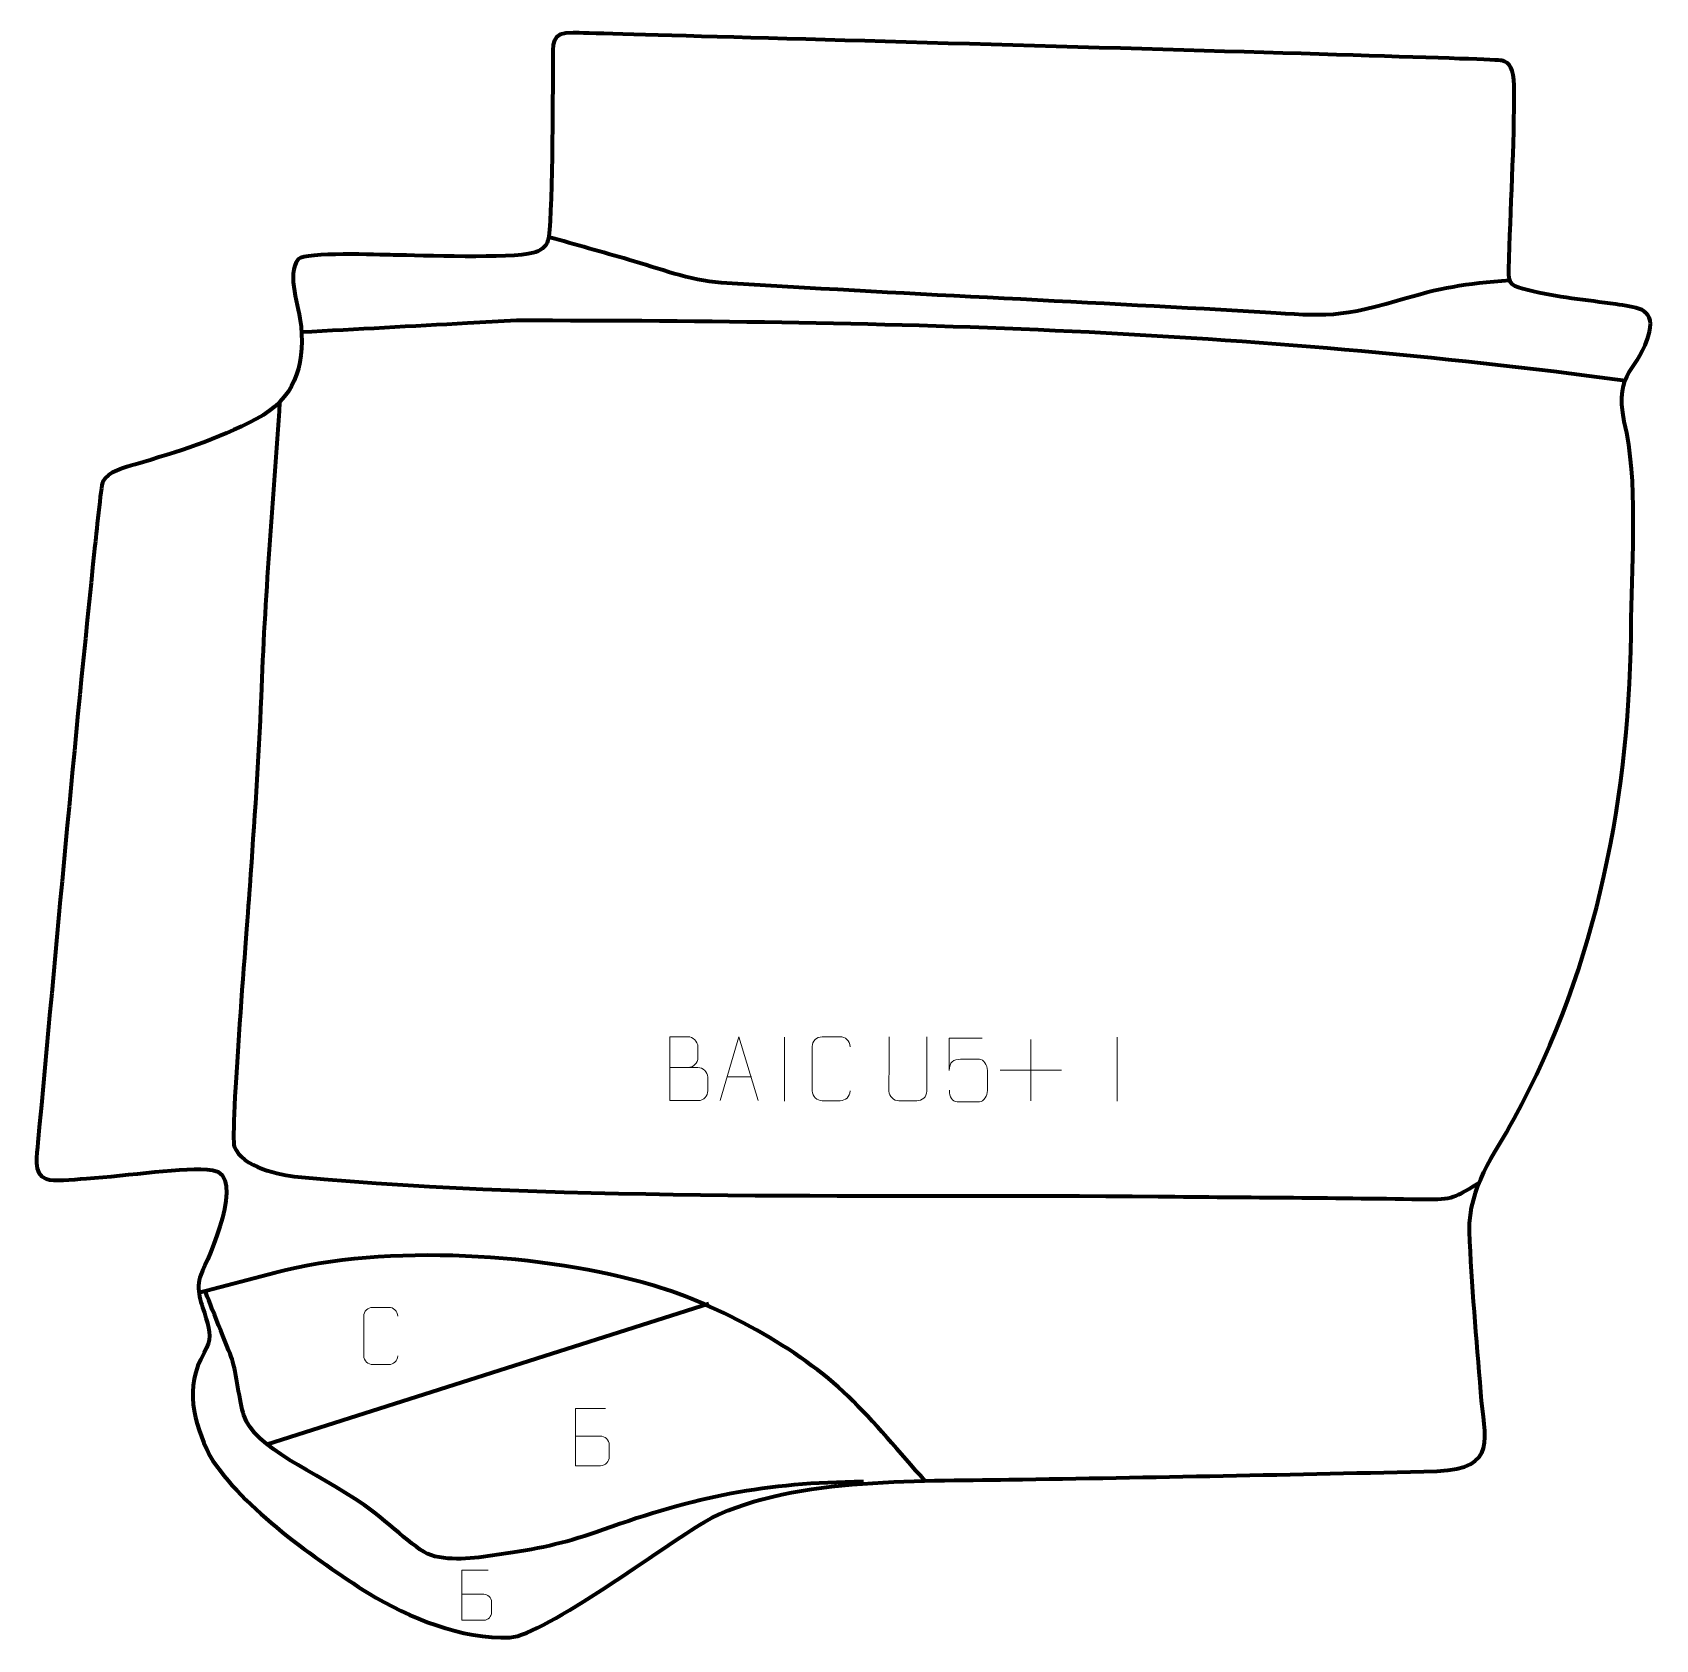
# Model space of a CAD drawing. Header units: millimetres. Extents: x 1190 to 1824, y -1 to 627.
import ezdxf

# ---------------------------------------------------------------- set-up
doc = ezdxf.new("R2010")
doc.units = ezdxf.units.MM
doc.header["$MEASUREMENT"] = 0
doc.layers.add('layer 2', color=7, linetype='Continuous')
doc.layers.add('layer 3', color=7, linetype='Continuous')

msp = doc.modelspace()

# ---------------------------------------------------------------- linework, layer by layer
at = {"layer": 'layer 2', "color": 142, "lineweight": 158}
for points, knots in [([(1767.3859, 529.6183), (1749.4407, 528.3241), (1740.6307, 526.8937), (1723.3145, 521.6995), (1723.3145, 521.6995), (1698.604, 514.2873), (1692.422, 516.0126), (1667.4149, 517.4625), (1667.4149, 517.4625), (1598.0063, 521.4627), (1528.5295, 524.4026), (1459.1471, 528.8174), (1459.1471, 528.8174), (1446.7088, 529.6089), (1434.9547, 534.3712), (1423.0816, 537.7814), (1423.0816, 537.7814), (1412.64, 540.7413), (1402.1985, 543.7014), (1391.757, 546.6613)], [0, 0, 0, 0, 0.16666667, 0.16666667, 0.16666667, 0.16666667, 0.33333333, 0.33333333, 0.33333333, 0.33333333, 0.5, 0.5, 0.5, 0.5, 0.66666667, 0.66666667, 0.66666667, 0.66666667, 1, 1, 1, 1]), ([(1812.3753, 490.4853), (1662.8268, 510.5228), (1530.2746, 513.9574), (1379.141, 514.0009), (1379.141, 514.0009), (1372.7775, 513.6549), (1366.4139, 513.309), (1360.0503, 512.9631), (1360.0503, 512.9631), (1338.4143, 511.7869), (1316.7781, 510.6106), (1295.1421, 509.4344)], [0, 0, 0, 0, 0.25, 0.25, 0.25, 0.25, 0.5, 0.5, 0.5, 0.5, 1, 1, 1, 1]), ([(1286.599, 482.1903), (1284.0554, 443.9227), (1280.6626, 405.2707), (1279.3393, 366.9751), (1279.3393, 366.9751), (1278.4691, 342.5621), (1276.5399, 317.4868), (1274.9122, 293.0834), (1274.9122, 293.0834), (1274.098, 280.8761), (1267.1482, 195.7673), (1268.8758, 191.2913), (1268.8758, 191.2913), (1272.0117, 183.1682), (1286.3999, 180.1365), (1293.7663, 179.4584), (1293.7663, 179.4584), (1401.4942, 169.541), (1522.0171, 172.9006), (1629.8787, 171.7954), (1629.8787, 171.7954), (1665.1396, 171.4341), (1700.4764, 171.2745), (1735.7278, 170.6907), (1735.7278, 170.6907), (1745.9246, 170.5154), (1747.1584, 172.4065), (1755.4514, 177.2422)], [0, 0, 0, 0, 0.125, 0.125, 0.125, 0.125, 0.25, 0.25, 0.25, 0.25, 0.375, 0.375, 0.375, 0.375, 0.5, 0.5, 0.5, 0.5, 0.625, 0.625, 0.625, 0.625, 0.75, 0.75, 0.75, 0.75, 1, 1, 1, 1]), ([(1538.8017, 60.6979), (1529.1422, 71.4153), (1518.9874, 83.8062), (1508.7677, 93.7626), (1508.7677, 93.7626), (1489.6807, 112.3586), (1458.0747, 129.4415), (1432.6918, 136.9924), (1432.6918, 136.9924), (1390.3188, 149.5977), (1328.3803, 153.4309), (1284.8703, 142.0023), (1284.8703, 142.0023), (1284.8703, 142.0023), (1255.0493, 134.1693), (1255.0493, 134.1693)], [0, 0, 0, 0, 0.2, 0.2, 0.2, 0.2, 0.4, 0.4, 0.4, 0.4, 0.6, 0.6, 0.6, 0.6, 1, 1, 1, 1]), ([(1514.7307, 60.2874), (1476.2186, 60.058), (1449.2501, 54.5124), (1412.8853, 41.5208), (1412.8853, 41.5208), (1399.6397, 36.7887), (1389.2103, 34.3008), (1375.0531, 32.2392), (1375.0531, 32.2392), (1365.6928, 30.8761), (1356.1924, 29.1449), (1347.258, 31.1779), (1347.258, 31.1779), (1339.9179, 32.848), (1331.0039, 43.3633), (1319.763, 51.1362), (1319.763, 51.1362), (1299.995, 64.8055), (1276.8053, 73.2187), (1272.5839, 86.3313), (1272.5839, 86.3313), (1270.9349, 91.4539), (1269.6976, 103.0922), (1267.986, 108.1947), (1267.986, 108.1947), (1266.6463, 112.1888), (1258.8725, 130.8279), (1257.5262, 134.8198)], [0, 0, 0, 0, 0.125, 0.125, 0.125, 0.125, 0.25, 0.25, 0.25, 0.25, 0.375, 0.375, 0.375, 0.375, 0.5, 0.5, 0.5, 0.5, 0.625, 0.625, 0.625, 0.625, 0.75, 0.75, 0.75, 0.75, 1, 1, 1, 1])]:
    msp.add_open_spline(points, degree=3, knots=knots, dxfattribs=at)
msp.add_open_spline([(1454.3194, 129.8217), (1454.3194, 129.8217), (1281.6756, 74.9036), (1281.6756, 74.9036)], degree=3, dxfattribs=at)
at = {"layer": 'layer 3', "color": 242, "lineweight": 158}
msp.add_open_spline([(1808.7456, 520.403), (1815.8251, 519.2306), (1824.3062, 519.2055), (1821.9406, 509.5844), (1821.9406, 509.5844), (1818.086, 493.9074), (1807.9092, 494.8646), (1812.1049, 474.5826), (1812.1049, 474.5826), (1817.6852, 451.2259), (1815.0083, 421.8171), (1814.8141, 397.6538), (1814.8141, 397.6538), (1814.5775, 329.518), (1801.8114, 262.2176), (1769.0513, 202.2509), (1769.0513, 202.2509), (1761.064, 187.4917), (1751.3942, 175.7183), (1751.5805, 158.0625), (1751.5805, 158.0625), (1752.3679, 137.335), (1754.4237, 116.0801), (1756.0255, 95.3576), (1756.0255, 95.3576), (1757.4752, 76.8183), (1762.9955, 65.7137), (1739.0084, 64.4875), (1739.0084, 64.4875), (1683.2454, 63.1072), (1627.4078, 62.1062), (1571.634, 61.1541), (1571.634, 61.1541), (1536.4537, 60.5618), (1483.1547, 62.1167), (1452.5074, 44.5972), (1452.5074, 44.5972), (1437.1786, 35.6792), (1390.302, 0.4103), (1376.606, -0.5007), (1376.606, -0.5007), (1357.7278, -1.3175), (1337.2424, 7.2686), (1321.2758, 16.7332), (1321.2758, 16.7332), (1300.6332, 30.1677), (1272.3934, 49.6048), (1259.25, 70.4934), (1259.25, 70.4934), (1252.8392, 83.9398), (1249.2552, 96.9121), (1257.0927, 110.7362), (1257.0927, 110.7362), (1260.0866, 116.0169), (1259.4432, 118.524), (1257.7952, 124.2467), (1257.7952, 124.2467), (1256.2525, 129.604), (1253.3894, 135.6871), (1255.8154, 141.1623), (1255.8154, 141.1623), (1258.7879, 147.8335), (1273.7425, 180.2907), (1260.4123, 182.0916), (1260.4123, 182.0916), (1249.5366, 183.5609), (1227.4155, 179.8312), (1211.1473, 178.7849), (1211.1473, 178.7849), (1204.9801, 178.3883), (1198.4038, 177.5536), (1195.4152, 178.6281), (1195.4152, 178.6281), (1189.9961, 180.5766), (1191.6751, 188.2448), (1192.1065, 192.865), (1192.1065, 192.865), (1199.3685, 270.6282), (1206.2362, 348.4093), (1214.4095, 426.0863), (1214.4095, 426.0863), (1214.6822, 428.6762), (1216.773, 449.5043), (1217.4557, 451.1133), (1217.4557, 451.1133), (1219.4224, 454.8901), (1226.3116, 456.6864), (1230.1449, 457.811), (1230.1449, 457.811), (1247.0347, 462.7702), (1261.7887, 467.3254), (1277.4929, 475.5848), (1277.4929, 475.5848), (1292.3409, 483.394), (1296.3617, 495.7303), (1294.9812, 511.7097), (1294.9812, 511.7097), (1294.2978, 519.62), (1289.0251, 531.7048), (1293.8735, 538.0367), (1293.8735, 538.0367), (1296.7948, 540.7841), (1325.3826, 539.7367), (1331.1132, 539.6293), (1331.1132, 539.6293), (1341.7509, 539.4562), (1376.8245, 538.135), (1385.6481, 540.4205), (1385.6481, 540.4205), (1388.4489, 541.2164), (1390.6496, 542.6757), (1391.4701, 545.264), (1391.4701, 545.264), (1393.2636, 550.9215), (1393.2513, 604.238), (1393.3627, 614.3466), (1393.3627, 614.3466), (1393.4483, 622.3033), (1392.1943, 626.5763), (1401.3696, 626.4422), (1401.3696, 626.4422), (1401.3696, 626.4422), (1760.9297, 616.4802), (1764.188, 615.6324), (1764.188, 615.6324), (1767.4463, 614.7846), (1768.9498, 612.4153), (1769.0409, 605.8309), (1769.0409, 605.8309), (1769.2255, 582.0362), (1767.5483, 557.7805), (1766.9893, 533.9314), (1766.9893, 533.9314), (1766.8389, 527.5122), (1768.2667, 527.5068), (1774.5644, 525.8651), (1774.5644, 525.8651), (1785.7464, 522.9499), (1797.3351, 522.0467), (1808.7456, 520.403)], degree=3, knots=[0, 0, 0, 0, 0.02777778, 0.02777778, 0.02777778, 0.02777778, 0.05555556, 0.05555556, 0.05555556, 0.05555556, 0.08333333, 0.08333333, 0.08333333, 0.08333333, 0.11111111, 0.11111111, 0.11111111, 0.11111111, 0.13888889, 0.13888889, 0.13888889, 0.13888889, 0.16666667, 0.16666667, 0.16666667, 0.16666667, 0.19444444, 0.19444444, 0.19444444, 0.19444444, 0.22222222, 0.22222222, 0.22222222, 0.22222222, 0.25, 0.25, 0.25, 0.25, 0.27777778, 0.27777778, 0.27777778, 0.27777778, 0.30555556, 0.30555556, 0.30555556, 0.30555556, 0.33333333, 0.33333333, 0.33333333, 0.33333333, 0.36111111, 0.36111111, 0.36111111, 0.36111111, 0.38888889, 0.38888889, 0.38888889, 0.38888889, 0.41666667, 0.41666667, 0.41666667, 0.41666667, 0.44444444, 0.44444444, 0.44444444, 0.44444444, 0.47222222, 0.47222222, 0.47222222, 0.47222222, 0.5, 0.5, 0.5, 0.5, 0.52777778, 0.52777778, 0.52777778, 0.52777778, 0.55555556, 0.55555556, 0.55555556, 0.55555556, 0.58333333, 0.58333333, 0.58333333, 0.58333333, 0.61111111, 0.61111111, 0.61111111, 0.61111111, 0.63888889, 0.63888889, 0.63888889, 0.63888889, 0.66666667, 0.66666667, 0.66666667, 0.66666667, 0.69444444, 0.69444444, 0.69444444, 0.69444444, 0.72222222, 0.72222222, 0.72222222, 0.72222222, 0.75, 0.75, 0.75, 0.75, 0.77777778, 0.77777778, 0.77777778, 0.77777778, 0.80555556, 0.80555556, 0.80555556, 0.80555556, 0.83333333, 0.83333333, 0.83333333, 0.83333333, 0.86111111, 0.86111111, 0.86111111, 0.86111111, 0.88888889, 0.88888889, 0.88888889, 0.88888889, 0.91666667, 0.91666667, 0.91666667, 0.91666667, 0.94444444, 0.94444444, 0.94444444, 0.94444444, 1, 1, 1, 1], dxfattribs=at)
at = {"layer": 'layer 3', "color": 250, "lineweight": 9}
for points, knots in [([(1439.1483, 222.1888), (1442.7869, 222.1892), (1446.374, 222.1892), (1450.0134, 222.1888), (1450.0134, 222.1888), (1451.9888, 222.1715), (1453.9124, 220.4354), (1453.9124, 218.3858), (1453.9124, 218.3858), (1453.912, 217.2572), (1453.912, 214.2078), (1453.9124, 213.0789), (1453.9124, 213.0789), (1453.93, 211.221), (1452.3879, 209.2071), (1450.0664, 209.224), (1450.0664, 209.224), (1446.4266, 209.2244), (1442.7872, 209.2244), (1439.1483, 209.224), (1439.1483, 209.224), (1439.1483, 217.5423), (1439.1483, 225.8601), (1439.1483, 234.1776), (1439.1483, 234.1776), (1441.522, 234.1776), (1443.8961, 234.1776), (1446.2703, 234.1776), (1446.2703, 234.1776), (1447.9511, 234.1952), (1450.0479, 232.2847), (1450.0656, 230.3223), (1450.0656, 230.3223), (1450.0652, 228.2562), (1450.0652, 228.1102), (1450.0656, 226.0437), (1450.0656, 226.0437), (1450.0829, 223.9776), (1448.2284, 222.1715), (1446.2184, 222.1888)], [0, 0, 0, 0, 0.09090909, 0.09090909, 0.09090909, 0.09090909, 0.18181818, 0.18181818, 0.18181818, 0.18181818, 0.27272727, 0.27272727, 0.27272727, 0.27272727, 0.36363636, 0.36363636, 0.36363636, 0.36363636, 0.45454545, 0.45454545, 0.45454545, 0.45454545, 0.54545455, 0.54545455, 0.54545455, 0.54545455, 0.63636364, 0.63636364, 0.63636364, 0.63636364, 0.72727273, 0.72727273, 0.72727273, 0.72727273, 0.81818182, 0.81818182, 0.81818182, 0.81818182, 1, 1, 1, 1]), ([(1458.7279, 209.224), (1458.7279, 209.224), (1466.0989, 234.1775), (1466.0989, 234.1775), (1466.0989, 234.1775), (1466.0989, 234.1775), (1473.6688, 209.224), (1473.6688, 209.224)], [0, 0, 0, 0, 0.33333333, 0.33333333, 0.33333333, 0.33333333, 1, 1, 1, 1]), ([(1509.5662, 213.0347), (1509.4264, 210.7113), (1507.7492, 209.2317), (1505.6015, 209.2209), (1505.6015, 209.2209), (1503.2696, 209.2213), (1500.9377, 209.2213), (1498.6062, 209.2209), (1498.6062, 209.2209), (1496.6812, 209.1155), (1494.7091, 211), (1494.7203, 213.0173), (1494.7203, 213.0173), (1494.7207, 218.7874), (1494.7207, 224.5571), (1494.7203, 230.3264), (1494.7203, 230.3264), (1494.7245, 232.4645), (1496.4712, 234.1837), (1498.6236, 234.1702), (1498.6236, 234.1702), (1500.9493, 234.1702), (1503.2754, 234.1702), (1505.6015, 234.1702), (1505.6015, 234.1702), (1507.5481, 234.2057), (1509.5395, 232.7142), (1509.5662, 230.2766)], [0, 0, 0, 0, 0.125, 0.125, 0.125, 0.125, 0.25, 0.25, 0.25, 0.25, 0.375, 0.375, 0.375, 0.375, 0.5, 0.5, 0.5, 0.5, 0.625, 0.625, 0.625, 0.625, 0.75, 0.75, 0.75, 0.75, 1, 1, 1, 1]), ([(1539.4704, 234.1747), (1539.47, 228.6352), (1539.5658, 218.4334), (1539.5662, 212.893), (1539.5662, 212.893), (1539.4264, 210.6535), (1537.7492, 209.2273), (1535.6015, 209.2168), (1535.6015, 209.2168), (1533.2696, 209.2172), (1530.9377, 209.2172), (1528.6062, 209.2168), (1528.6062, 209.2168), (1526.6812, 209.1153), (1524.7091, 210.9318), (1524.7203, 212.8763), (1524.7203, 212.8763), (1524.7206, 218.4382), (1524.816, 228.6136), (1524.8156, 234.1747)], [0, 0, 0, 0, 0.16666667, 0.16666667, 0.16666667, 0.16666667, 0.33333333, 0.33333333, 0.33333333, 0.33333333, 0.5, 0.5, 0.5, 0.5, 0.66666667, 0.66666667, 0.66666667, 0.66666667, 1, 1, 1, 1]), ([(1561.1396, 233.6657), (1561.1396, 233.6657), (1548.2879, 233.6657), (1548.2879, 233.6657), (1548.2879, 233.6657), (1548.2882, 229.4351), (1548.2882, 225.2042), (1548.2879, 220.973), (1548.2879, 220.973), (1548.2876, 224.2831), (1549.9186, 225.3549), (1552.7306, 225.4154), (1552.7306, 225.4154), (1555.1702, 225.4157), (1557.6097, 225.4157), (1560.0489, 225.4154), (1560.0489, 225.4154), (1561.6987, 225.4222), (1563.1736, 223.0417), (1563.2021, 220.973), (1563.2021, 220.973), (1563.2018, 218.3857), (1563.2018, 215.7981), (1563.2021, 213.2104), (1563.2021, 213.2104), (1563.2483, 211.251), (1561.7489, 208.8147), (1560.123, 208.7562), (1560.123, 208.7562), (1558.1665, 208.7565), (1553.2715, 208.7565), (1551.3145, 208.7562), (1551.3145, 208.7562), (1549.469, 208.7474), (1548.3619, 210.7122), (1548.3411, 213.2633)], [0, 0, 0, 0, 0.1, 0.1, 0.1, 0.1, 0.2, 0.2, 0.2, 0.2, 0.3, 0.3, 0.3, 0.3, 0.4, 0.4, 0.4, 0.4, 0.5, 0.5, 0.5, 0.5, 0.6, 0.6, 0.6, 0.6, 0.7, 0.7, 0.7, 0.7, 0.8, 0.8, 0.8, 0.8, 1, 1, 1, 1]), ([(1332.7706, 109.5158), (1332.6454, 107.4348), (1331.1432, 106.1096), (1329.2195, 106.0999), (1329.2195, 106.0999), (1327.1309, 106.1002), (1325.0423, 106.1002), (1322.954, 106.0999), (1322.954, 106.0999), (1321.2298, 106.0055), (1319.4634, 107.6934), (1319.4734, 109.5002), (1319.4734, 109.5002), (1319.4738, 114.6684), (1319.4738, 119.8361), (1319.4734, 125.0035), (1319.4734, 125.0035), (1319.4772, 126.9186), (1321.0417, 128.4585), (1322.9696, 128.4464), (1322.9696, 128.4464), (1325.0526, 128.4464), (1327.1361, 128.4464), (1329.2195, 128.4464), (1329.2195, 128.4464), (1330.963, 128.4782), (1332.7467, 127.1423), (1332.7706, 124.9589)], [0, 0, 0, 0, 0.125, 0.125, 0.125, 0.125, 0.25, 0.25, 0.25, 0.25, 0.375, 0.375, 0.375, 0.375, 0.5, 0.5, 0.5, 0.5, 0.625, 0.625, 0.625, 0.625, 0.75, 0.75, 0.75, 0.75, 1, 1, 1, 1]), ([(1402.125, 78.1973), (1405.384, 78.1977), (1408.6433, 78.1977), (1411.903, 78.1973), (1411.903, 78.1973), (1413.6724, 78.1818), (1415.3953, 76.6268), (1415.3953, 74.791), (1415.3953, 74.791), (1415.3949, 73.7802), (1415.3949, 71.0489), (1415.3953, 70.0378), (1415.3953, 70.0378), (1415.4111, 68.3737), (1414.0298, 66.5699), (1411.9505, 66.5851), (1411.9505, 66.5851), (1408.6905, 66.5854), (1405.4308, 66.5854), (1402.1714, 66.5851), (1402.1714, 66.5851), (1402.1714, 74.0355), (1402.1714, 81.4856), (1402.1714, 88.9354), (1402.1714, 88.9354), (1404.2975, 88.9354), (1411.7692, 88.9354), (1413.8956, 88.9354)], [0, 0, 0, 0, 0.125, 0.125, 0.125, 0.125, 0.25, 0.25, 0.25, 0.25, 0.375, 0.375, 0.375, 0.375, 0.5, 0.5, 0.5, 0.5, 0.625, 0.625, 0.625, 0.625, 0.75, 0.75, 0.75, 0.75, 1, 1, 1, 1]), ([(1357.7694, 16.3769), (1360.6255, 16.3772), (1363.4819, 16.3772), (1366.3387, 16.3769), (1366.3387, 16.3769), (1367.8893, 16.3633), (1369.3992, 15.0005), (1369.3992, 13.3916), (1369.3992, 13.3916), (1369.3989, 12.5058), (1369.3989, 10.1122), (1369.3992, 9.226), (1369.3992, 9.226), (1369.4131, 7.7677), (1368.2025, 6.1869), (1366.3803, 6.2001), (1366.3803, 6.2001), (1363.5232, 6.2004), (1360.6665, 6.2004), (1357.8101, 6.2001), (1357.8101, 6.2001), (1357.8101, 12.7295), (1357.8101, 19.2587), (1357.8101, 25.7875), (1357.8101, 25.7875), (1359.6734, 25.7875), (1366.2214, 25.7875), (1368.085, 25.7875)], [0, 0, 0, 0, 0.125, 0.125, 0.125, 0.125, 0.25, 0.25, 0.25, 0.25, 0.375, 0.375, 0.375, 0.375, 0.5, 0.5, 0.5, 0.5, 0.625, 0.625, 0.625, 0.625, 0.75, 0.75, 0.75, 0.75, 1, 1, 1, 1])]:
    msp.add_open_spline(points, degree=3, knots=knots, dxfattribs=at)
for points in [[(1483.8935, 233.9738), (1483.8935, 233.9738), (1483.8935, 208.9997), (1483.8935, 208.9997)], [(1580.1572, 233.1711), (1580.1572, 233.1711), (1580.1572, 209.1932), (1580.1572, 209.1932)], [(1613.8935, 233.9738), (1613.8935, 233.9738), (1613.8935, 208.9997), (1613.8935, 208.9997)], [(1461.4505, 218.4734), (1461.4505, 218.4734), (1470.9462, 218.4734), (1470.9462, 218.4734)], [(1568.1683, 221.1821), (1568.1683, 221.1821), (1592.1462, 221.1821), (1592.1462, 221.1821)]]:
    msp.add_open_spline(points, degree=3, dxfattribs=at)

doc.saveas('drawing.dxf')
